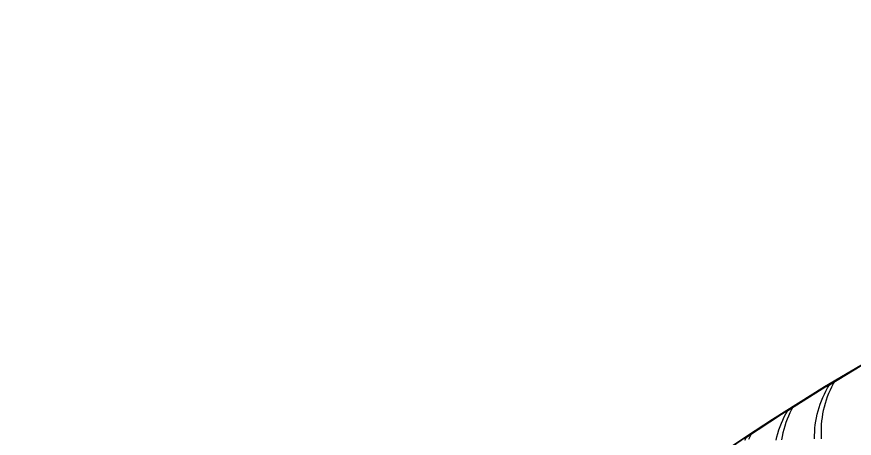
# Model space of a CAD drawing. Header units: metres. Extents: x -22.9 to 22.9, y -22.9 to 22.9.
# Drawn here: x -19.09 to -11.59, y 19.09 to 22.86 of the extents above; entities that cross this region are included whole.
import ezdxf

# ---------------------------------------------------------------- set-up
doc = ezdxf.new("R2010")
doc.units = ezdxf.units.M
doc.layers.add('SCAN_FOOTPRINTS', color=5, linetype='Continuous')
doc.layers.add('TANK_BOUNDARY', color=7, linetype='Continuous')

msp = doc.modelspace()

# ---------------------------------------------------------------- linework, layer by layer
at = {"layer": 'SCAN_FOOTPRINTS'}
for points in [[(-11.9444, 19.0826), (-11.9443, 19.1144), (-11.943, 19.1461), (-11.9406, 19.1778), (-11.9371, 19.2094), (-11.9325, 19.2409), (-11.9268, 19.2721), (-11.9199, 19.3032), (-11.912, 19.334), (-11.903, 19.3644), (-11.8929, 19.3946), (-11.8818, 19.4244), (-11.8696, 19.4537), (-11.8564, 19.4826), (-11.8422, 19.5111), (-11.827, 19.539), (-11.8108, 19.5663), (-11.3827, 19.8246)], [(-12.2886, 19.0706), (-12.2813, 19.1015), (-12.2729, 19.1322), (-12.2634, 19.1625), (-12.2528, 19.1925), (-12.2412, 19.2221), (-12.2285, 19.2512), (-12.2149, 19.2799), (-12.2002, 19.3081), (-12.1845, 19.3358), (-11.7614, 19.6022), (-11.7614, 19.6022), (-11.7771, 19.5746), (-11.7918, 19.5464), (-11.8055, 19.5177), (-11.8181, 19.4885), (-11.8297, 19.4589), (-11.8403, 19.429), (-11.8498, 19.3986), (-11.8582, 19.368), (-11.8655, 19.337), (-11.8717, 19.3059), (-11.8769, 19.2745), (-11.8809, 19.243), (-11.8838, 19.2113), (-11.8856, 19.1796), (-11.8862, 19.1478), (-11.8858, 19.116), (-11.8842, 19.0843)], [(-12.5689, 19.0702), (-12.5538, 19.0981), (-12.1359, 19.3726), (-12.1359, 19.3726), (-12.151, 19.3447), (-12.1652, 19.3162), (-12.1783, 19.2873), (-12.1904, 19.2579), (-12.2014, 19.2281), (-12.2114, 19.1979), (-12.2203, 19.1674), (-12.2281, 19.1366), (-12.2349, 19.1055), (-12.2405, 19.0742)], [(-12.9184, 18.8534), (-12.5059, 19.1359), (-12.5059, 19.1359), (-12.5205, 19.1077), (-12.534, 19.0789)]]:
    msp.add_lwpolyline(points, dxfattribs=at)
at = {"layer": 'TANK_BOUNDARY'}
msp.add_circle((0, 0), 22.86, dxfattribs=at)

doc.saveas('drawing.dxf')
